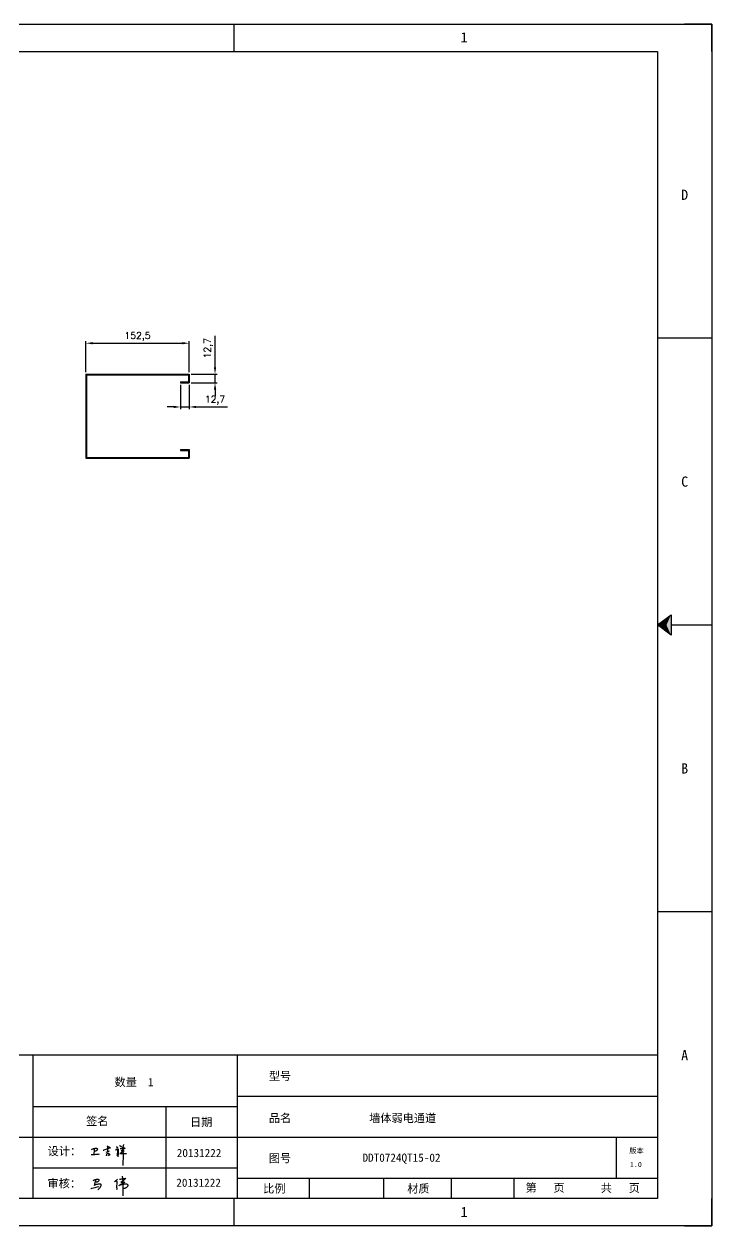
# Model space of a CAD drawing. Header units: millimetres. Extents: x 120943 to 145233, y 4425 to 40233.
# Drawn here: x 131879 to 132894, y 28927 to 30700 of the extents above; entities that cross this region are included whole.
import ezdxf
from ezdxf.enums import TextEntityAlignment as Align

# ---------------------------------------------------------------- set-up
doc = ezdxf.new("R2010")
doc.units = ezdxf.units.MM
doc.linetypes.add('DOT', pattern=[0.25, 0, -0.25])
doc.layers.add('dim', color=2, linetype='Continuous', lineweight=9)
doc.layers.add('print', color=30, linetype='Continuous')
doc.styles.add('Dartop', font='SIMFANG.TTF')
doc.styles.add('hzHT', font='SIMHEI.TTF')
doc.styles.get("Standard").update_dxf_attribs({"font": 'txt', "bigfont": 'gbcbig.shx'})
doc.dimstyles.new('2-small', dxfattribs={"dimtxt": 10, "dimasz": 10, "dimexe": 3, "dimexo": 3, "dimgap": 4, "dimtad": 1, "dimtxsty": 'Standard', "dimcen": 5, "dimazin": 0, "dimtfac": 1, "dimtmove": 0, "dimatfit": 3, "dimfxl": 1, "dimarcsym": 0})

# ---------------------------------------------------------------- blocks, each defined once
blk = doc.blocks.new('*U526')
at = {"color": 254, "linetype": 'Continuous', "extrusion": (0, 0, -1)}
for points in [[(-33.167, 11), (-33, 11), (-33.25, 11.188)], [(-33.167, 11), (-33.25, 11.188), (-33.25, 10.812)], [(-33.167, 11), (-33.25, 10.812), (-33, 11)]]:
    blk.add_solid(points, dxfattribs=at)
blk = doc.blocks.new('h')
for p, q in [((20773.3, -2331.8), (20775.3, -2338.7)), ((20789.1, -2340.9), (20773.5, -2331.9)), ((20775.3, -2338.7), (20775.6, -2351.2)), ((20845.7, -2343.5), (20848.4, -2353)), ((20768.1, -2360.9), (20773, -2359.1)), ((20769.5, -2366.9), (20769.8, -2370.6)), ((20769.8, -2370.6), (20770.9, -2378)), ((20770.9, -2378), (20771.5, -2370.6)), ((20772.4, -2369.3), (20774.9, -2367.8)), ((20773, -2359.1), (20784.1, -2355.2)), ((20775.6, -2351.2), (20775.5, -2357.3)), ((20782.2, -2369.2), (20780, -2377.1)), ((20780, -2377.1), (20788.3, -2371.3)), ((20780.1, -2366.4), (20780.8, -2366.4)), ((20781.9, -2367.4), (20782.2, -2369.2)), ((20848.9, -2370.3), (20847.9, -2424)), ((20848.4, -2353), (20848.9, -2370.3))]:
    blk.add_line(p, q)
for points in [[(20699.1, -2348.2, -0.029745), (20704.6, -2345.4, -0.046842), (20708.4, -2344.2, -0.00919), (20714.3, -2343, -0.018517), (20717.2, -2342.5, -0.037841), (20720.3, -2342.4, -0.039541), (20723.2, -2342.8, -0.149785), (20726, -2344.3, -0.204935), (20726.9, -2346.6, -0.074872), (20726.5, -2348.3, -0.061615), (20725.6, -2350.3, -0.034204), (20723.8, -2352.6, -0.045776), (20722.3, -2354.1, -0.054985), (20720.4, -2355.3, -0.036348), (20717.3, -2356.5, -0.067752), (20715.7, -2356.8, -0.043553), (20713.2, -2356.7)], [(20755, -2351.9, -0.024077), (20759.9, -2350.1, -0.013147), (20768.7, -2346.5, -0.00522), (20775.4, -2344.1, -0.018517), (20777.3, -2343.4, -0.008274), (20786.3, -2341, -0.039541), (20788.3, -2340.8, -0.079216), (20789.4, -2341, -0.204935)], [(20816.8, -2335, -0.053561), (20819.6, -2336.1, -0.075272), (20821.3, -2337.3, -0.005295), (20822.5, -2338.5, -0.009337), (20823.1, -2339.1, -0.026146), (20823.7, -2339.8, -0.016644), (20824.5, -2340.9)], [(20832.1, -2329.2, -0.053561), (20834.9, -2330.3, -0.075272), (20836.7, -2331.5, -0.005295), (20837.8, -2332.6, -0.009337), (20838.5, -2333.3, -0.026146), (20839, -2334, -0.016644), (20839.8, -2335.1)], [(20836, -2343.7, -0.02797), (20842.1, -2342.6, -0.048868), (20845.6, -2342.2, -0.00919), (20851.1, -2341.4, -0.018517), (20853.9, -2341.1, -0.037841), (20856.7, -2341.2, -0.039541), (20859.4, -2341.6, -0.018282), (20840.6, -2354.7, -0.000937)], [(20847.6, -2340.2, 0.021784), (20849.6, -2335.9, 0.028296), (20850.8, -2332.4, 0.008136), (20851.9, -2328.2, 0.028913), (20852.2, -2327, 0.08193), (20852.1, -2325.9, 0.075058), (20851.7, -2324.7, 0.275043)], [(20696.6, -2372.4, 0.002073), (20710.6, -2371.9, 0.016137), (20719.6, -2371.3, 0.008314), (20736.9, -2369.3)], [(20813.5, -2350.1, 0.007348), (20815.9, -2348.7, 0.008421), (20818, -2347.3, 0.009459), (20819.7, -2346.2, -0.016325), (20820.7, -2345.5, -0.173771), (20821.8, -2345.3, -0.085159), (20823.9, -2346, -0.125883), (20826, -2347.9, -0.160659), (20826.6, -2350.1, -0.010447), (20826.5, -2352.3, -0.008247), (20826.2, -2355.1, -0.002698), (20825.3, -2374, 0.001562), (20823.9, -2383.7, 0.016137)]]:
    blk.add_lwpolyline(points, format="xyb")
for points in [[(20711.3, -2343.5), (20711.3, -2343.5), (20711.5, -2355.8), (20710.7, -2368), (20710.6, -2371.9)], [(20821.5, -2350.6), (20822.4, -2359.2), (20822.2, -2364.9), (20821.7, -2369), (20821.3, -2376.3), (20823.6, -2368.5), (20827.2, -2366.3), (20829.5, -2366.3)], [(20840.6, -2354.7), (20850, -2354.7), (20855, -2354.3), (20845.9, -2361.1), (20840.5, -2364), (20833, -2367.5), (20863.2, -2367.4), (20865.9, -2367.3)]]:
    blk.add_lwpolyline(points)
for centre, radius, start, end in [((20773.7, -2371.2), 2.3, 121.9907, 163.6016), ((20787.5, -2406), 40.3, 100.6183, 108.2482), ((20780.8, -2367.6), 1.15, 9.4675, 90)]:
    blk.add_arc(centre, radius, start, end)
blk = doc.blocks.new('*D1362')
at = {"layer": 'Defpoints', "color": 0}
for p in [(132122.3, 30229.3), (131969.8, 30183.7), (132122.3, 30183.7)]:
    blk.add_point(p, dxfattribs=at)
at = {"layer": 'dim', "color": 0, "lineweight": -2}
for p, q in [((131969.8, 30186.7), (131969.8, 30232.3)), ((131979.8, 30229.3), (132112.3, 30229.3)), ((132122.3, 30186.7), (132122.3, 30232.3))]:
    blk.add_line(p, q, dxfattribs=at)
at = {"layer": 'dim', "color": 0}
for points in [[(131979.8, 30231), (131979.8, 30227.7), (131969.8, 30229.3)], [(132112.3, 30231), (132112.3, 30227.7), (132122.3, 30229.3)]]:
    blk.add_solid(points, dxfattribs=at)
at = {"layer": 'dim', "color": 0, "insert": (132046, 30239.2), "char_height": 10, "attachment_point": 5}
blk.add_mtext('152,5', dxfattribs=at)
blk = doc.blocks.new('*D1363')
at = {"layer": 'Defpoints', "color": 0}
for p in [(132122.3, 30183.7), (132122.3, 30171), (132160.4, 30171)]:
    blk.add_point(p, dxfattribs=at)
at = {"layer": 'dim', "color": 0, "lineweight": -2}
for p, q in [((132160.4, 30193.7), (132160.4, 30240.1)), ((132125.3, 30183.7), (132163.4, 30183.7)), ((132125.3, 30171), (132163.4, 30171)), ((132160.4, 30171), (132160.4, 30183.7)), ((132160.4, 30161), (132160.4, 30151))]:
    blk.add_line(p, q, dxfattribs=at)
at = {"layer": 'dim', "color": 0}
for points in [[(132158.7, 30193.7), (132162.1, 30193.7), (132160.4, 30183.7)], [(132158.7, 30161), (132162.1, 30161), (132160.4, 30171)]]:
    blk.add_solid(points, dxfattribs=at)
at = {"layer": 'dim', "color": 0, "insert": (132150.6, 30221.9), "char_height": 10, "attachment_point": 5, "rotation": 90}
blk.add_mtext('12,7', dxfattribs=at)
blk = doc.blocks.new('*D1364')
at = {"layer": 'Defpoints', "color": 0}
for p in [(132109.6, 30171), (132122.3, 30171), (132122.3, 30135.3)]:
    blk.add_point(p, dxfattribs=at)
at = {"layer": 'dim', "color": 0, "lineweight": -2}
for p, q in [((132109.6, 30168), (132109.6, 30132.3)), ((132122.3, 30168), (132122.3, 30132.3)), ((132099.6, 30135.3), (132089.6, 30135.3)), ((132109.6, 30135.3), (132122.3, 30135.3)), ((132132.3, 30135.3), (132178.6, 30135.3))]:
    blk.add_line(p, q, dxfattribs=at)
at = {"layer": 'dim', "color": 0}
for points in [[(132099.6, 30137), (132099.6, 30133.7), (132109.6, 30135.3)], [(132132.3, 30137), (132132.3, 30133.7), (132122.3, 30135.3)]]:
    blk.add_solid(points, dxfattribs=at)
at = {"layer": 'dim', "color": 0, "insert": (132160.4, 30145.2), "char_height": 10, "attachment_point": 5}
blk.add_mtext('12,7', dxfattribs=at)

msp = doc.modelspace()

# ---------------------------------------------------------------- linework, layer by layer
at = {"color": 0, "linetype": 'DOT'}
for p, q in [((130334.152, 30700.075), (132853.325, 30700.075)), ((132893.613, 30659.787), (132893.613, 28967.689)), ((132853.325, 28927.401), (130334.152, 28927.401))]:
    msp.add_line(p, q, dxfattribs=at)
at = {"color": 0}
for p, q in [((132188.572, 30659.787), (132188.572, 30700.075)), ((132893.613, 30700.075), (132853.325, 30700.075)), ((132893.613, 30659.787), (132893.613, 30700.075)), ((130414.728, 30659.787), (132813.037, 30659.787)), ((132813.037, 30659.787), (132813.037, 28967.689)), ((132893.613, 30236.762), (132813.037, 30236.762)), ((132833.181, 29813.738), (132893.613, 29813.738)), ((132893.613, 29390.713), (132813.037, 29390.713)), ((132813.037, 29179.201), (131589.287, 29179.201)), ((131891.447, 29179.201), (131891.447, 28967.689)), ((132193.608, 28967.689), (132193.608, 29179.201)), ((132193.608, 29118.769), (132813.037, 29118.769)), ((131891.447, 29103.661), (132193.608, 29103.661)), ((132087.852, 29103.661), (132087.852, 28967.689)), ((131589.287, 29058.337), (131891.447, 29058.337)), ((131891.447, 29058.337), (132813.037, 29058.337)), ((132752.605, 28997.905), (132752.605, 29058.337)), ((131891.447, 29013.013), (132193.608, 29013.013)), ((132193.608, 28997.905), (132813.037, 28997.905)), ((132299.915, 28967.689), (132299.915, 28997.905)), ((132409.472, 28967.689), (132409.472, 28997.905)), ((132509.07, 28967.689), (132509.07, 28997.905)), ((132601.524, 28967.689), (132601.524, 28997.905)), ((132813.037, 28967.689), (130414.728, 28967.689)), ((132188.572, 28927.401), (132188.572, 28967.689)), ((132893.613, 28927.401), (132893.613, 28967.689)), ((132853.325, 28927.401), (132893.613, 28927.401))]:
    msp.add_line(p, q, dxfattribs=at)
for p, q in [((131969.779, 30183.718), (131969.779, 30059.718)), ((131969.779, 30183.718), (132122.279, 30183.718)), ((131970.979, 30182.518), (131970.979, 30060.918)), ((131970.979, 30182.518), (132121.079, 30182.518)), ((132109.579, 30172.218), (132109.579, 30171.018)), ((132109.579, 30172.218), (132121.079, 30172.218)), ((132109.579, 30171.018), (132122.279, 30171.018)), ((132114.279, 30183.718), (132114.279, 30182.518)), ((132121.079, 30182.518), (132121.079, 30172.218)), ((132121.079, 30174.718), (132122.279, 30174.718)), ((132121.079, 30171.018), (132122.279, 30171.018)), ((132122.279, 30183.718), (132122.279, 30171.018)), ((131969.779, 30166.718), (131970.979, 30166.718)), ((131969.779, 30076.718), (131970.979, 30076.718)), ((132109.579, 30072.418), (132109.579, 30071.218)), ((132109.579, 30072.418), (132122.279, 30072.418)), ((132109.579, 30071.218), (132121.079, 30071.218)), ((132121.079, 30072.418), (132122.279, 30072.418)), ((132121.079, 30071.218), (132121.079, 30060.918)), ((132121.079, 30068.718), (132122.279, 30068.718)), ((132122.279, 30072.418), (132122.279, 30059.718)), ((131969.779, 30059.718), (132122.279, 30059.718)), ((131970.979, 30060.918), (132121.079, 30060.918)), ((132114.279, 30060.918), (132114.279, 30059.718)), ((132021.212, 28988.355), (132018.243, 28986.748)), ((132023.349, 28989.496), (132021.212, 28988.355)), ((132021.335, 28991.899), (132025.11, 28991.899)), ((132027.123, 28992.082), (132023.349, 28989.496)), ((132023.485, 29000.859), (132024.352, 28993.617)), ((132024.493, 28988.271), (132024.173, 28971.631)), ((132024.352, 28993.617), (132024.493, 28988.271)), ((132025.11, 28991.899), (132027.123, 28992.082))]:
    msp.add_line(p, q)
msp.add_lwpolyline([(132813.037, 29813.738), (132833.181, 29828.846), (132833.181, 29798.63), (132813.037, 29813.738)], close=True, dxfattribs=at)
for points in [[(131980.51, 28994.511, -0.02974503), (131982.238, 28995.377, -0.04684215), (131983.407, 28995.753, -0.00919025), (131985.232, 28996.122, -0.01851715), (131986.147, 28996.254, -0.03784064), (131987.091, 28996.284, -0.03954126), (131987.988, 28996.173, -0.14978519), (131988.864, 28995.694, -0.20493524), (131989.133, 28995.001, -0.07487171), (131989.031, 28994.453, -0.06161465), (131988.733, 28993.847, -0.0342039), (131988.192, 28993.134, -0.04577587), (131987.708, 28992.672, -0.05498501), (131987.124, 28992.304, -0.03634791), (131986.154, 28991.919, -0.06775206), (131985.669, 28991.835, -0.04355337), (131984.906, 28991.874)], [(132018.243, 28986.748, -0.02974503), (132020.938, 28988.098, -0.04684215), (132022.762, 28988.685, -0.00919025), (132025.609, 28989.26, -0.01851715), (132027.036, 28989.467, -0.03784064), (132028.509, 28989.513, -0.03954126), (132029.909, 28989.34, -0.14978519), (132031.276, 28988.593, -0.20493524), (132031.694, 28987.511, -0.07487171), (132031.535, 28986.657, -0.06161465), (132031.07, 28985.712, -0.0342039), (132030.227, 28984.599, -0.04577587), (132029.473, 28983.878, -0.05498501), (132028.56, 28983.305, -0.03634791), (132027.048, 28982.703, -0.06775206), (132026.291, 28982.573, -0.04355337), (132025.101, 28982.634)], [(132019.481, 28996.353, -0.02797026), (132021.922, 28996.804, -0.04886788), (132023.337, 28996.955, -0.00919025), (132025.562, 28997.284, -0.01851715), (132026.674, 28997.386, -0.03784064), (132027.814, 28997.362, -0.03954126), (132028.89, 28997.171, -0.01828189), (132021.335, 28991.899, -0.0009369)]]:
    msp.add_lwpolyline(points, format="xyb")
msp.add_lwpolyline([(131984.318, 28995.946), (131984.318, 28995.946), (131983.741, 28992.406), (131982.79, 28989.077), (131982.168, 28987.035)])
for centre, radius, start, end in [((131835.689, 29558.793), 593.276, 283.91895, 284.971512), ((131991.926, 28970.146), 19.504, 113.202449, 120.017497), ((131987.348, 28980.825), 7.885, 102.47486, 113.202449), ((131998.773, 28929.18), 60.779, 100.36867, 102.47486), ((131990.53, 28974.233), 14.979, 96.125337, 100.36867), ((131956.221, 29011.948), 44.385, 316.919563, 320.58866), ((131989.732, 28981.67), 7.499, 87.457037, 96.125337), ((131989.76, 28982.299), 6.87, 78.399567, 87.457037), ((131981.372, 28990.387), 11.285, 324.094808, 331.378357), ((131990.73, 28987.025), 2.045, 44.324655, 78.399567), ((131990.131, 28985.959), 1.508, 319.573073, 337.48549), ((131985.978, 28989.277), 6.777, 324.910666, 333.348429), ((131989.274, 28988.046), 3.301, 326.76781, 340.871018), ((131991.382, 28987.661), 1.134, 357.998393, 44.324655), ((131990.273, 28987.7), 2.243, 340.871018, 357.998393), ((131997.355, 29018.477), 29.831, 299.265464, 300.9495), ((132064.936, 28768.428), 230.333, 102.46592, 103.2053), ((131907.971, 29103.768), 152.514, 313.366132, 315.296084), ((132496.937, 28910.834), 486.8, 171.410173, 171.768083), ((132015.238, 28992.357), 0.975, 52.375745, 91.291159), ((131157.446, 29020.024), 858.927, 357.565664, 358.057278), ((132014.904, 28992.509), 1.118, 357.196828, 33.705179), ((131989.749, 28994.155), 26.332, 352.912546, 354.802684), ((131999.627, 28993.257), 16.413, 354.802684, 357.196828), ((131976.091, 28988.89), 6.385, 281.076982, 291.212632), ((131986.078, 28985.901), 5.03, 283.816254, 294.030509), ((131987.151, 28983.412), 2.32, 294.836428, 309.901134)]:
    msp.add_arc(centre, radius, start, end)
at = {"layer": 'print'}
msp.add_lwpolyline([(130334.152, 30700.075), (132893.613, 30700.075), (132893.613, 28927.401), (130334.152, 28927.401)], close=True, dxfattribs=at)

# ---------------------------------------------------------------- block references
at = {"color": 0, "linetype": 'Continuous', "xscale": 80.57610619627711, "yscale": 80.57610619687368, "zscale": 80.57610619687446}
msp.add_blockref('*U526', (130154.025, 28927.401), dxfattribs=at)
at = {"color": 0, "xscale": 0.3098964079397265, "yscale": 0.3098964079412326, "zscale": 0.3098964079411201}
msp.add_blockref('h', (125563.627, 29767.936), dxfattribs=at)

# ---------------------------------------------------------------- texts
at = {"color": 0}
for s, height, style, p in [('1', 15.108, 'Dartop', (132527.835, 30680.41)), ('D', 15.108, 'Dartop', (132853.325, 30448.275)), ('C', 15.108, 'Dartop', (132853.325, 30025.25)), ('B', 15.108, 'Dartop', (132853.325, 29602.226)), ('A', 15.108, 'Dartop', (132853.325, 29179.201)), ('数量  1', 12.0864, 'hzHT', (132040.903, 29139.582)), ('型号', 12.0864, 'hzHT', (132256.315, 29148.457)), ('签名', 12.0864, 'hzHT', (131986.61, 29081.983)), ('品名', 12.0864, 'hzHT', (132256.315, 29086.411)), ('墙体弱电通道', 12.0864, 'hzHT', (132437.238, 29086.411)), ('日期', 12.0864, 'hzHT', (132139.972, 29080.495)), ('20131222', 12.0864, 'hzHT', (132136.87, 29035.056)), ('版本', 7.554, 'hzHT', (132782.238, 29038.283)), ('图号', 12.0864, 'hzHT', (132256.315, 29027.334)), ('DDT0724QT15-02', 12.08642, 'hzHT', (132435.548, 29028.122)), ('1.0', 7.554, 'Dartop', (132781.33, 29018.094)), ('20131222', 12.0864, 'hzHT', (132136.15, 28991.201)), ('比例', 12.0864, 'hzHT', (132247.887, 28982.482)), ('材质', 12.0864, 'hzHT', (132460.387, 28982.482)), ('第   页', 12.0864, 'hzHT', (132647.355, 28983.736)), ('共   页', 12.0864, 'hzHT', (132758.379, 28983.296)), ('1', 15.108, 'Dartop', (132527.835, 28948.024))]:
    msp.add_text(s, height=height, dxfattribs=dict(at, style=style)).set_placement(p, align=Align.MIDDLE_CENTER)
at = {"color": 0, "style": 'hzHT'}
for s, p in [('设计：', (131913.392, 29031.626)), ('审核：', (131913.213, 28984.032))]:
    msp.add_text(s, height=12.0864, dxfattribs=at).set_placement(p)

# ---------------------------------------------------------------- dimensions: what is measured, and where the dimension line sits
at = {"layer": 'dim'}
for base, p1, p2, picture, middle in [((132122.279, 30229.337), (131969.779, 30183.718), (132122.279, 30183.718), '*D1362', (132046.029, 30239.171)), ((132122.279, 30135.326), (132109.579, 30171.018), (132122.279, 30171.018), '*D1364', (132160.446, 30145.159))]:
    dim = msp.add_linear_dim(base=base, p1=p1, p2=p2, dimstyle='2-small', override={"dimpost": '\\X'}, dxfattribs=at)
    dim.commit()
    dim.dimension.update_dxf_attribs({"geometry": picture, "text_midpoint": middle})
dim = msp.add_linear_dim(base=(132160.409, 30171.018), p1=(132122.279, 30183.718), p2=(132122.279, 30171.018), angle=90, dimstyle='2-small', override={"dimpost": '\\X'}, dxfattribs=at)
dim.commit()
dim.dimension.update_dxf_attribs({"geometry": '*D1363', "text_midpoint": (132160.409, 30221.885), "dimtype": 160})

doc.saveas('drawing.dxf')
